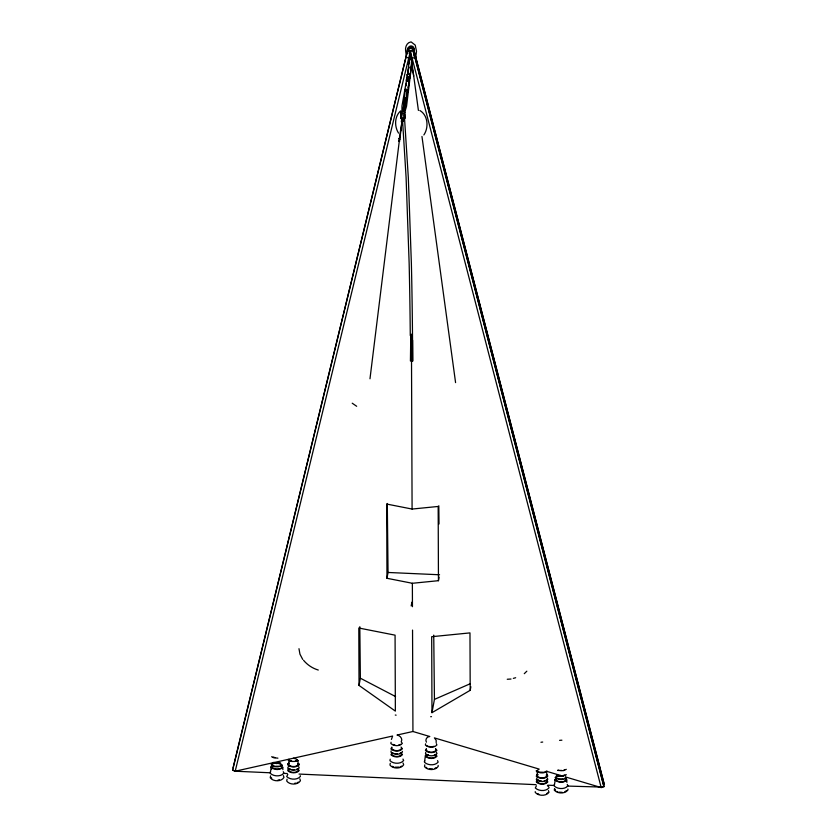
<?xml version="1.0" encoding="UTF-8"?>
<svg xmlns="http://www.w3.org/2000/svg" width="837" height="837" viewBox="0 0 837 837"><rect width="100%" height="100%" fill="white"/><g stroke="black" fill="none" stroke-linecap="round" stroke-linejoin="round"><path stroke-width="1.26" d="M555.182 780.502L555.203 779.362L556.124 780.021C557.955 782.71 567.706 782.741 565.226 778.065L566.189 778.107L565.289 776.882L601.186 787.575L603.937 786.686L413.154 50.136L410.444 50.869L407.786 50.262L410.35 51.381L413.154 50.136M556.103 778.211L556.092 779.404M282.896 769.684L282.749 767.184L280.165 768.596L276.587 769.036L272.538 767.832L272.339 766.263M566.879 782.386L566.743 779.875L565.843 779.843L566.021 780.775M369.985 378.784L399.72 137.603M400.515 131.179L400.829 128.616M406.091 85.897L406.405 83.376M406.866 79.599L407.18 77.077M400.777 114.638L400.818 114.313A2.019 1.528 8.4 0 1 404.7 114.481L404.878 118.289L400.881 118.111L401.122 112.242A2.019 1.528 8.4 0 1 405.003 112.42L404.878 118.289M401.289 118.875L402.911 118.624L403.068 121.857L401.321 121.773L401.865 118.53L401.603 121.564L402.817 121.271M401.582 118.896L401.53 119.241M402.189 114.763L403.35 114.815L402.963 120.246M400.881 118.111L401.08 112.566M406.824 77.946L406.803 80.697L406.824 77.946A1.161 0.879 8.4 0 1 408.738 77.464M406.562 80.331L406.876 78.27M404.355 101.131L405.087 90.312A1.161 0.879 8.4 0 1 406.165 89.245A1.161 0.879 8.4 0 1 407.316 90.417L406.133 101.214L407.765 90.155M402.691 111.426L404.71 98.243M403.403 109.406L404.344 100.702M398.904 141.422L402.22 120.057L399.521 141.453L398.893 141.108L399.186 140.606L399.521 141.453M402.764 121.616L402.66 118.728M403.852 111.467L405.307 98.201L404.595 98.484L404.658 100.921M404.02 113.089L408.927 83.585M409.115 80.478L411.72 65.035L411.511 59.542L409.356 59.804L409.513 63.193M408.132 87.697L408.487 85.238M411.71 64.428L406.531 106.299L404.522 113.037M436.171 742.586L436.171 740.285L434.393 737.889L539.185 769.109L536.433 771.086L537.396 771.139L537.051 772.875L537.814 774.717L537.155 776.14C539.499 778.473 544.741 778.703 546.885 776.045L546.415 774.999M407.996 71.992L407.556 74.545L410.444 50.869M408.435 69.44L408.874 66.897L401.959 106.1L401.959 112.922M283.272 771.693L283.931 773.158C280.918 776.903 273.542 776.579 270.236 773.294L271.481 766.127M437.521 760.624L438.169 762.099C435.156 765.834 427.78 765.52 424.474 762.235L425.416 755.675L426.42 754.514M567.256 784.384L567.915 785.859C564.902 789.605 557.526 789.281 554.22 785.995L555.475 778.828M391.434 739.427L392.626 736.026L235.197 771.212L232.634 770.092L235.197 771.212L270.361 772.792M233.01 768.052L408.215 47.929L232.634 770.092M413.468 48.462L604.314 784.656L413.792 49.728M411.019 69.084L411.699 61.174M359.031 685.43L358.811 628.012L395.074 635.157L395.367 711.115L359.031 685.43L360.37 678.211L359.816 626.693M439.111 577.132L438.452 580.69L412.369 583.284L386.966 578.283L388.044 572.466L387.301 503.476M411.187 605.936L411.888 602.169M470.854 686.748L470.195 690.316L431.976 712.664L434.434 699.387L433.744 635.126M567.329 786.069L601.29 787.062M235.197 771.212L410.35 51.381L601.186 787.575M409.283 60.055L409.649 59.521A1.36 1.172 11 0 1 411.082 59.291L411.459 59.521M272.506 764.558L272.109 766.702L271.209 766.661L271.627 769.182M297.826 764.704C298.516 760.414 298.244 759.264 293.463 758.196M298.642 765.112L299.071 764.045L298.108 764.003M546.415 775.303L546.854 773.315L546.122 771.526L546.969 771.421L563.385 776.317M547.231 775.7L547.461 775.146L546.498 775.104M413.865 52.197L414.169 51.455A3.494 2.94 10.5 0 0 410.705 47.855A3.494 2.94 10.5 0 0 407.316 51.151L407.64 51.925M270.581 775.878L270.246 777.719C273.113 781.842 281.431 781.852 283.973 777.406L283.377 775.596M287.06 779.174L286.714 781.015C289.592 785.127 297.909 785.137 300.452 780.701L299.855 778.881M390.283 763.313L389.958 765.07C392.919 769.015 401.038 769.098 403.675 764.798L403.068 763.051M424.819 764.851L424.495 766.619C427.456 770.563 435.575 770.647 438.222 766.336L438.149 765.447M554.586 788.506L554.272 790.159C557.369 793.863 565.216 794.041 567.988 789.94L567.904 789.103M270.131 772.551L270.508 771.819M391.067 742.273L390.837 743.518C393.62 746.28 399.814 746.552 402.346 743.413L401.205 741.791C403.11 738.872 399.981 735.399 397 735.053L412.934 731.496L429.789 736.518C427.016 736.508 424.851 739.678 426.42 742.147M391.978 747.807L391.779 748.853C394.133 751.187 399.364 751.417 401.509 748.759L401.436 748.226M391.161 750.883L390.931 752.128C393.714 754.89 399.908 755.162 402.44 752.013L402.356 751.385M392.04 753.656L391.842 754.712C394.196 757.046 399.427 757.265 401.572 754.608L401.498 754.074M390.209 759.201L389.937 760.687C393.244 763.972 400.62 764.296 403.633 760.551L402.974 759.075M425.614 743.821L425.374 745.066C428.157 747.828 434.361 748.1 436.893 744.951L436.339 743.716M426.514 749.345L426.326 750.402C428.67 752.735 433.911 752.965 436.046 750.308L435.585 749.261M425.698 752.421L425.468 753.666C428.251 756.428 434.445 756.7 436.977 753.562L436.433 752.317M426.577 755.204L426.389 756.25C428.732 758.584 433.974 758.814 436.108 756.156L435.648 755.11M424.38 761.482L424.757 760.749M554.115 785.242L554.492 784.51M423.867 134.945C428.921 127.622 428.042 115.224 419.86 110.505M298.118 760.477C296.267 761.984 287.028 762.036 288.901 759.211M288.891 759.881L288.891 763.585L287.928 763.543L288.598 764.662M400.63 110.902C394.436 116.385 394.279 126.439 398.548 133.125M524.286 673.68L526.839 671.18M546.917 793.528L547.628 792.901M566.597 790.588L564.86 791.729M412.578 340.209L412.651 361.061L410.423 360.967L410.789 335.093M278.302 763.114L280.092 763.198L282.205 765.416L280.133 765.96M282.425 765.238C279.307 767.435 273.992 767.529 271.23 764.736M288.587 763.02L287.666 764.819C290.449 767.581 296.643 767.843 299.175 764.704L299.091 764.066M289.33 763.239L288.556 764.756C290.899 767.09 296.141 767.32 298.275 764.662L297.815 763.616M288.619 766.232L287.698 768.031C290.481 770.793 296.675 771.055 299.207 767.916L298.663 766.671M289.393 769.088L288.619 770.605C290.962 772.938 296.204 773.168 298.338 770.511L297.878 769.465M287.802 774.445L286.704 776.59C290.01 779.875 297.386 780.199 300.399 776.454L300.305 775.7M391.81 747.117L390.9 748.916C393.672 751.678 399.877 751.95 402.409 748.801L401.028 747.022M391.873 752.965L390.963 754.765C393.735 757.527 399.94 757.799 402.471 754.65L401.09 752.871M426.357 748.655L425.437 750.454C428.22 753.216 434.413 753.488 436.945 750.35L435.564 748.571M537.187 774.403L536.266 776.202C539.049 778.965 545.243 779.237 547.775 776.087L547.231 774.853M537.218 777.615L536.308 779.414C539.08 782.176 545.285 782.449 547.817 779.299L547.262 778.065M546.561 771.17L544.05 772.31L539.154 772.091M547.408 771.306C544.291 773.503 538.976 773.597 536.214 770.804M537.992 780.471L537.218 781.988C539.562 784.321 544.803 784.551 546.948 781.894L546.477 780.848M536.402 785.828L535.314 787.973C538.62 791.258 545.996 791.582 549.009 787.837L548.905 787.083M546.069 780.251L546.655 779.781M566.314 769.329L563.343 770.668L557.547 770.417M566.377 774.727L561.962 776.244L556.479 775.365M564.975 778.274L565.561 777.803M566.408 777.939C563.291 780.126 557.976 780.22 555.213 777.437M273.186 763.762L276.524 762.737L280.113 764.066M557.17 776.454L560.434 775.439M297.281 782.7L298.317 782.114M400.525 766.713L401.561 766.158M435.062 768.251L436.108 767.696M297.376 760.258L295.44 760.917M289.665 768.408L287.959 769.423L287.729 770.668C290.512 773.43 296.706 773.702 299.238 770.553L297.857 768.774M296.612 769.245L297.47 768.858M400.609 744.355L398.674 745.024M399.845 753.342L400.693 752.965M434.382 754.89L435.24 754.503M542.711 742.053L540.953 742.262M561.909 740.19L559.566 740.347M538.264 779.791L536.559 780.806L536.329 782.051C539.112 784.813 545.306 785.085 547.837 781.936L546.456 780.157M564.033 770.05L564.881 769.663M564.944 775.062L561.794 775.868L558.112 775.501M434.434 699.387L470.321 683.703M414.89 57.429L412.139 58.318L408.697 58.161L406.133 57.042M513.343 678.378L515.665 677.729M401.655 118.666L402.534 118.708M401.812 118.875L402.691 119.293M602.19 786.822L604 786.33M280.688 763.041L276.461 763.564L272.496 762.674M434.288 746.29L431.997 746.719M544.144 780.911L545.211 780.628M278.051 780.063L279.506 779.833M294.519 783.359L295.984 783.118M399.239 767.111L394.761 767.205M412.118 64.365L411.542 64.449L411.553 67.755L411.542 64.449L413.719 76.104M431.515 716.65L430.657 716.713M279.024 763.02L273.176 762.434M279.066 766.232L275.31 766.273M563.05 778.933L559.294 778.975L556.49 777.887M386.966 578.283L386.684 504.052L412.086 509.053L438.169 506.458L438.452 580.69M507.253 679.257L511.009 679.037M432.321 768.879L429.297 768.743M562.119 792.315L559.095 792.179M397.544 753.771L395.012 753.666M277.915 758.155L273.563 757.715L271.606 756.742M294.321 769.674L291.778 769.559M560.455 770.49L561.732 770.479M405.328 90.678L407.096 90.752M404.261 97.908L406.029 97.981M401.865 121.375L402.482 121.396M388.044 572.466L439.551 574.768M288.043 759.986L289.131 760.027M274.808 762.957L272.496 763.208L271.376 764.924L272.339 764.966M537.814 774.717L536.841 774.675L537.197 775.261M558.802 775.658L556.479 775.909L555.36 777.625L556.323 777.667M283.387 773.367L287.29 773.545M299.018 774.068L536.067 784.667M547.785 785.19L554.303 785.483M396.11 715.164L395.294 715.039M430.72 746.73L428.314 746.342M541.644 781.078L538.285 780.325M558.059 770.113L559.2 770.364M394.918 745.056L392.825 744.428M291.695 760.959L289.592 760.331M275.216 757.663L273.113 757.046M407.996 64.041L408.77 64.219M318.28 670.039C312.557 668.344 307.378 664.923 303.58 660.32M427.456 754.576L428.408 754.953M392.919 753.038L393.871 753.405M289.686 768.941L290.638 769.308M273.207 765.646L274.17 766.012M556.615 791.363L557.745 791.844M537.647 793.675L538.777 794.156M392.281 766.336L393.4 766.849M360.37 678.211L395.577 696.572M537.49 771.264L538.191 771.714M547.367 785.723L548.35 786.361M426.661 745.516L427.362 745.976M435.627 754.419L437.008 756.198C434.476 759.337 428.282 759.075 425.499 756.313L425.416 755.675M352.22 403.204L356.677 406.29M426.012 767.247L426.828 767.885M402.566 118.624L402.984 119.293M548.392 790.609L549.02 792.252C546.247 796.353 538.4 796.175 535.303 792.472L535.23 791.635M407.567 75.539L407.326 75.173A1.161 0.879 8.4 0 1 408.404 74.095A1.161 0.879 8.4 0 1 409.555 75.267L409.439 78.845M406.541 80.729L406.311 80.383A1.433 1.088 8.4 0 1 407.64 79.055A1.433 1.088 8.4 0 1 409.052 80.498L408.948 84.223M281.242 765.363L282.027 768.073M271.303 777.625L271.753 778.379M302.712 659.41L299.96 654.199L298.976 648.696M413.091 50.492L603.937 786.686M418.406 110.421L410.35 51.381L410.381 59.396M421.963 136.441L455.579 382.614M566.743 779.875C564.389 783.15 557.986 782.836 555.234 780.074L555.161 779.446M282.749 767.184C280.405 770.448 274.002 770.134 271.251 767.372L271.178 766.744M409.241 60.369L409.492 63.309M555.266 789.375L555.329 790.076M404.512 118.007L408.31 177.35L411.365 263.121A744.417 65.506 -87.4 0 1 412.651 361.061M402.702 123.018L406.081 177.256L409.136 263.027A744.051 65.474 -87.4 0 1 410.276 335.553M409.638 78.427L409.555 75.665A1.381 1.046 8.4 0 0 409.335 74.252A1.381 1.046 8.4 0 0 407.483 74.169A1.381 1.046 8.4 0 0 407.357 75.56M409.251 82.162L409.356 78.437A1.433 1.088 8.4 0 0 407.943 76.994A1.433 1.088 8.4 0 0 406.615 78.312L407.2 81.43L407.106 78.636M408.937 80.582L409.094 78.375A1.161 0.879 8.4 0 0 409 77.736M408.676 84.003L408.791 80.436A1.161 0.879 8.4 0 0 407.86 79.285A1.161 0.879 8.4 0 0 406.52 80.007M405.746 98.64L405.819 100.974M438.808 505.778L439.006 524.004M414.074 56.288L414.325 50.618A3.494 2.94 10.5 0 0 410.862 47.008A3.494 2.94 10.5 0 0 407.473 50.304L407.828 53.547M470.195 690.316L469.975 632.898L431.683 636.706L431.976 712.664M411.417 334.162L412.086 509.053M412.369 583.284L412.453 606.689M412.547 630.083L412.934 731.496M408.843 49.31A2.741 2.312 10.5 0 1 410.716 45.972A2.741 2.312 10.5 0 1 413.897 48.787M415.644 57.879A209.532 176.523 10.5 0 0 416.502 51.172L415.215 45.104L411.239 42.007A1.193 1.004 10.5 0 0 410.81 41.976C406.855 42.478 405.066 47.144 405.6 50.68A209.532 176.523 10.5 0 0 406.248 55.221M408.54 51.005A2.741 2.312 10.5 0 1 409.942 47.74M411.804 47.824A2.741 2.312 10.5 0 1 412.62 48.264M413.237 48.902A2.741 2.312 10.5 0 1 413.583 50.471M408.048 50.272A2.741 2.312 10.5 0 1 411.647 48.672A2.741 2.312 10.5 0 1 413.122 52.061M399.113 138.555L399.751 139.507L399.197 138.503"/></g></svg>
